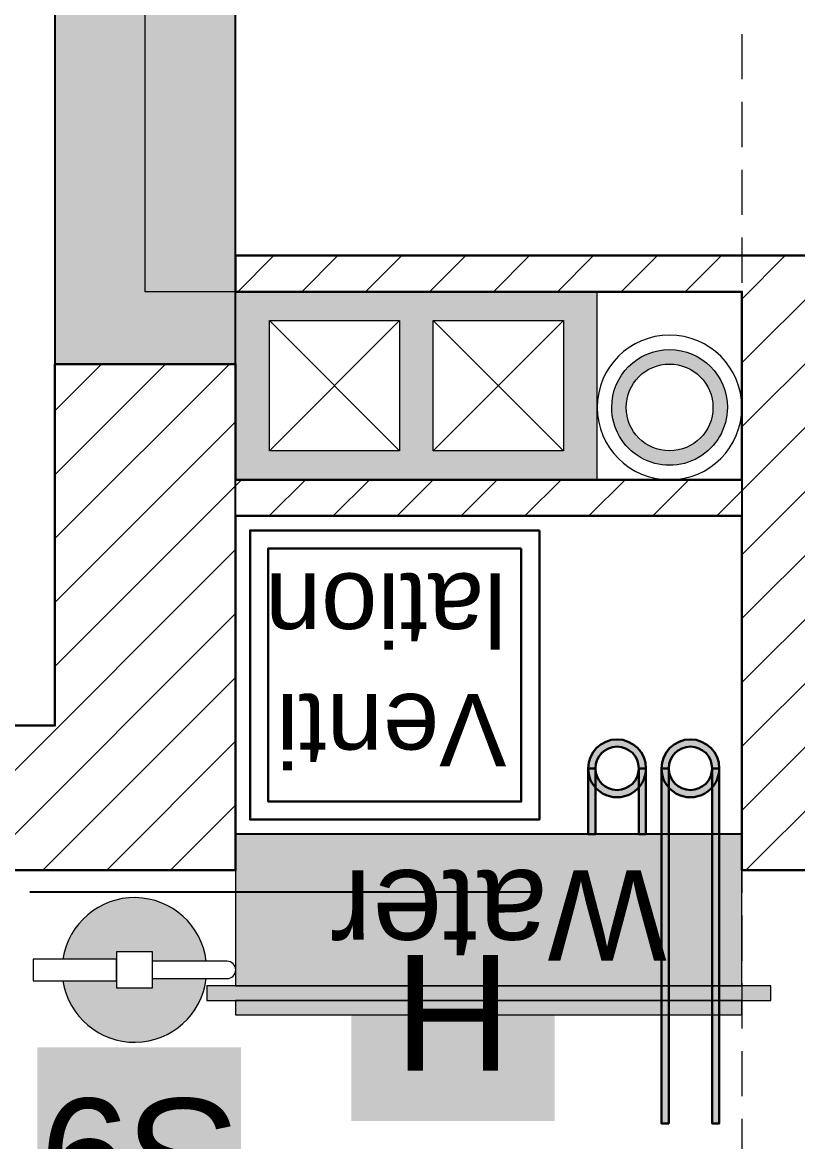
# Model space of a CAD drawing. Header units: centimetres. Extents: x 92587 to 105438, y -55119 to -48334.
# Drawn here: x 95844.6 to 95951.8, y -52669.9 to -52515.1 of the extents above; entities that cross this region are included whole.
import ezdxf

# ---------------------------------------------------------------- set-up
doc = ezdxf.new("R2010")
doc.units = ezdxf.units.CM
doc.header["$LTSCALE"] = 50
doc.header["$MEASUREMENT"] = 0
doc.linetypes.add('CACHE', pattern=[0.375, 0.25, -0.125])
doc.linetypes.add('CONTINU', pattern=[0])
for name, color, linetype, lineweight in [('ARCHITECTE', 252, 'Continuous', 13), ('BETON SUP TRAME', 4, 'CACHE', 5), ('CONSOLE ISOL.', 214, 'Continuous', 15), ('ISOLATION', 252, 'Continuous', 0), ('KASETAT_Pen_No__22', 8, 'Continuous', 50), ('MACONNERIE COUPE', 7, 'Continuous', 30), ('MACONNERIE HACHURE', 253, 'Continuous', 13), ('PERCEMENT', 253, 'Continuous', 20)]:
    doc.layers.add(name, color=color, linetype=linetype, lineweight=lineweight)
for name, color, linetype in [('BETON COUPE', 3, 'CONTINU'), ('BETON TRAME', 252, 'Continuous'), ('BORD', 5, 'Continuous'), ('TEXTE', 7, 'Continuous')]:
    doc.layers.add(name, color=color, linetype=linetype)
doc.layers.add('HYPALON', color=7, linetype='Continuous', true_color=0xffaa00)
doc.layers.add('KASETAT_Pen_No__176', color=7, linetype='Continuous', lineweight=15, true_color=0x93a0c6)
doc.styles.add('RS_TEXT_1.50', font='arial.ttf', dxfattribs={"height": 12.5})

# ---------------------------------------------------------------- blocks, each defined once
blk = doc.blocks.new('A$C63baa0da')
at = {"layer": 'ARCHITECTE', "linetype": 'Continuous', "lineweight": 0, "true_color": 0xed1f24}
for points in [[(-65.87835279954015, -30.09711575884285), (-66.87835279954015, -30.09711575884285), (-66.87835279954015, 18.99996635723073), (-65.87835279954015, 18.99996635723073)], [(-65.87835279954015, -30.09711575884285), (-66.87835279954015, -30.09711575884285), (-66.87835279954015, 18.99996635723073), (-65.87835279954015, 18.99996635723073)], [(-59.87835279954015, -30.09711575884285), (-58.87835279954015, -30.09711575884285), (-58.87835279954015, 18.99996635723073), (-59.87835279954015, 18.99996635723073)], [(-59.87835279954015, -30.09711575884285), (-58.87835279954015, -30.09711575884285), (-58.87835279954015, 18.99996635723073), (-59.87835279954015, 18.99996635723073)]]:
    blk.add_hatch(color=240, dxfattribs=at).paths.add_polyline_path(points)
h = blk.add_hatch(color=240, dxfattribs=at)
edge = h.paths.add_edge_path()
edge.add_ellipse((-62.87835279954015, -30.09711575884285), major_axis=(-2.828427124746253, -2.828427124746253), ratio=0.9999999999999554, start_angle=-45.00000000000131, end_angle=134.9999999999987, ccw=False)
edge.add_ellipse((-62.87835279954015, -30.09711575884285), major_axis=(-2.828427124746253, -2.828427124746253), ratio=0.9999999999999554, start_angle=134.9999999999987, end_angle=314.99999999999875, ccw=False)
edge = h.paths.add_edge_path(flags=0)
edge.add_ellipse((-62.87835279954015, -30.09711575884285), major_axis=(-2.121320343559689, -2.121320343559689), ratio=0.9999999999999566, start_angle=134.9999999999987, end_angle=314.9999999999987)
edge.add_ellipse((-62.87835279954015, -30.09711575884285), major_axis=(-2.121320343559689, -2.121320343559689), ratio=0.9999999999999566, start_angle=314.9999999999988, end_angle=494.9999999999987)
h = blk.add_hatch(color=240, dxfattribs=at)
edge = h.paths.add_edge_path()
edge.add_ellipse((-62.87835279954015, -30.09711575884285), major_axis=(-2.828427124746253, -2.828427124746253), ratio=0.9999999999999554, start_angle=-45.00000000000131, end_angle=134.9999999999987, ccw=False)
edge.add_ellipse((-62.87835279954015, -30.09711575884285), major_axis=(-2.828427124746253, -2.828427124746253), ratio=0.9999999999999554, start_angle=134.9999999999987, end_angle=314.99999999999875, ccw=False)
edge = h.paths.add_edge_path(flags=0)
edge.add_ellipse((-62.87835279954015, -30.09711575884285), major_axis=(-2.121320343559689, -2.121320343559689), ratio=0.9999999999999566, start_angle=134.9999999999987, end_angle=314.9999999999987)
edge.add_ellipse((-62.87835279954015, -30.09711575884285), major_axis=(-2.121320343559689, -2.121320343559689), ratio=0.9999999999999566, start_angle=314.9999999999988, end_angle=494.9999999999987)
at = {"layer": 'KASETAT_Pen_No__176', "linetype": 'Continuous', "lineweight": 0, "true_color": 0x139b48}
for points in [[(0, 4), (-70, 4), (-70, 2), (-74, 2), (-74, 0), (-70, 0), (-70, -21), (0, -21), (0, 0), (4, 0), (4, 2), (0, 2)], [(-55.73699223616859, -30.09711575884285), (-56.73699223616859, -30.09711575884285), (-56.73699223616859, -21), (-55.73699223616859, -21)], [(-49.73699223616859, -30.09711575884285), (-48.73699223616859, -30.09711575884285), (-48.73699223616859, -21), (-49.73699223616859, -21)]]:
    blk.add_hatch(color=114, dxfattribs=at).paths.add_polyline_path(points)
h = blk.add_hatch(color=114, dxfattribs=at)
edge = h.paths.add_edge_path()
edge.add_ellipse((-52.73699223616859, -30.09711575884285), major_axis=(-2.828427124746253, -2.828427124746253), ratio=0.9999999999999554, start_angle=-45.00000000000131, end_angle=134.9999999999987, ccw=False)
edge.add_ellipse((-52.73699223616859, -30.09711575884285), major_axis=(-2.828427124746253, -2.828427124746253), ratio=0.9999999999999554, start_angle=134.9999999999987, end_angle=314.99999999999875, ccw=False)
edge = h.paths.add_edge_path(flags=0)
edge.add_ellipse((-52.73699223616859, -30.09711575884285), major_axis=(-2.121320343559689, -2.121320343559689), ratio=0.9999999999999566, start_angle=134.9999999999987, end_angle=314.9999999999987)
edge.add_ellipse((-52.73699223616859, -30.09711575884285), major_axis=(-2.121320343559689, -2.121320343559689), ratio=0.9999999999999566, start_angle=314.9999999999988, end_angle=494.9999999999987)
at = {"layer": 'KASETAT_Pen_No__22', "color": 32, "linetype": 'Continuous', "lineweight": 0, "true_color": 0xcd6928}
for p, q in [((0, 4), (-70, 4)), ((-70, 4), (-70, 2)), ((0, 2), (0, 4)), ((4, 2), (-74, 2)), ((-74, 2), (-74, 0)), ((-70, 2), (0, 2)), ((4, 0), (4, 2)), ((-74, 0), (4, 0)), ((0, 0), (-70, 0)), ((-70, 0), (-70, -21)), ((0, -21), (0, 0)), ((-70, -21), (0, -21))]:
    blk.add_line(p, q, dxfattribs=at)
at = {"layer": 'MACONNERIE COUPE'}
for points in [[(-65.87835279954015, -30.09711575884285), (-66.87835279954015, -30.09711575884285), (-66.87835279954015, 18.99996635723073), (-65.87835279954015, 18.99996635723073)], [(-65.87835279954015, -30.09711575884285), (-66.87835279954015, -30.09711575884285), (-66.87835279954015, 18.99996635723073), (-65.87835279954015, 18.99996635723073)], [(-59.87835279954015, -30.09711575884285), (-58.87835279954015, -30.09711575884285), (-58.87835279954015, 18.99996635723073), (-59.87835279954015, 18.99996635723073)], [(-59.87835279954015, -30.09711575884285), (-58.87835279954015, -30.09711575884285), (-58.87835279954015, 18.99996635723073), (-59.87835279954015, 18.99996635723073)], [(-55.73699223616859, -30.09711575884285), (-56.73699223616859, -30.09711575884285), (-56.73699223616859, -21), (-55.73699223616859, -21)], [(-55.73699223616859, -30.09711575884285), (-56.73699223616859, -30.09711575884285), (-56.73699223616859, -21), (-55.73699223616859, -21)], [(-49.73699223616859, -30.09711575884285), (-48.73699223616859, -30.09711575884285), (-48.73699223616859, -21), (-49.73699223616859, -21)], [(-49.73699223616859, -30.09711575884285), (-48.73699223616859, -30.09711575884285), (-48.73699223616859, -21), (-49.73699223616859, -21)], [(-42, -63), (-2, -63), (-2, -23), (-42, -23)], [(-39.5, -60.5), (-4.5, -60.5), (-4.5, -25.5), (-39.5, -25.5)]]:
    blk.add_lwpolyline(points, close=True, dxfattribs=at)
at = {"layer": 'MACONNERIE COUPE', "extrusion": (0, 0, -1)}
for centre, start_param, end_param in [((-62.87835279954015, -30.09711575884285), 0.7853981633974705, 3.926990816987264), ((-62.87835279954015, -30.09711575884285), 0.7853981633974705, 3.926990816987264), ((-52.73699223616859, -30.09711575884285), 0.7853981633974705, 3.926990816987264), ((-52.73699223616859, -30.09711575884285), 0.7853981633974705, 3.926990816987264), ((-62.87835279954015, -30.09711575884285), 3.926990816987264, 7.068583470577057), ((-62.87835279954015, -30.09711575884285), 3.926990816987264, 7.068583470577057), ((-52.73699223616859, -30.09711575884285), 3.926990816987264, 7.068583470577057), ((-52.73699223616859, -30.09711575884285), 3.926990816987264, 7.068583470577057)]:
    blk.add_ellipse(centre, major_axis=(-2.828427124746253, -2.828427124746253), ratio=0.9999999999999554, start_param=start_param, end_param=end_param, dxfattribs=at)
at = {"layer": 'MACONNERIE COUPE'}
for centre, start_param, end_param in [((-62.87835279954015, -30.09711575884285), 2.356194490192323, 5.497787143782116), ((-62.87835279954015, -30.09711575884285), 2.356194490192323, 5.497787143782116), ((-52.73699223616859, -30.09711575884285), 2.356194490192323, 5.497787143782116), ((-52.73699223616859, -30.09711575884285), 2.356194490192323, 5.497787143782116), ((-62.87835279954015, -30.09711575884285), 5.497787143782116, 8.639379797371909), ((-62.87835279954015, -30.09711575884285), 5.497787143782116, 8.639379797371909), ((-52.73699223616859, -30.09711575884285), 5.497787143782116, 8.639379797371909), ((-52.73699223616859, -30.09711575884285), 5.497787143782116, 8.639379797371909)]:
    blk.add_ellipse(centre, major_axis=(-2.121320343559689, -2.121320343559689), ratio=0.9999999999999566, start_param=start_param, end_param=end_param, dxfattribs=at)
at = {"layer": 'TEXTE', "attachment_point": 4, "style": 'RS_TEXT_1.50'}
for s, insert, char_height, width in [('Water', (-59.62249789945781, -9.842053306223534), 12.5, 4.547473508864641e-13), ('Venti\\Plation', (-37.45414668330341, -43.78018041417818), 10, 3.637978807091713e-13)]:
    blk.add_mtext(s, dxfattribs=dict(at, insert=insert, char_height=char_height, width=width))

msp = doc.modelspace()

# ---------------------------------------------------------------- hatches: boundary and pattern name
at = {"layer": 'BETON TRAME', "transparency": 33554559}
h = msp.add_hatch(color=256, dxfattribs=at)
h.dxf.hatch_style = 1
h.paths.add_polyline_path([(95944.1108184245, -52797.36229581892), (95979.1108184245, -52797.36229581892), (95979.1108184245, -53447.36233258634), (95944.1108184245, -53447.36233258634), (95944.1108184245, -53272.36231078776), (95484.1108184245, -53272.36231078776), (95484.1108184245, -53447.36233258634), (95449.1108184245, -53447.36233258634), (95449.1108184245, -52797.36229581892), (95484.1108184245, -52797.36229581892), (95484.1108184245, -53232.36231078776), (95694.1108184245, -53232.36231078776), (95694.1108184245, -52902.36231078776), (95734.1108184245, -52902.36231078776), (95734.1108184245, -53232.36231078776), (95944.1108184245, -53232.36231078776)])
h.paths.add_polyline_path([(96814.1108184245, -54122.36231078775), (96814.1108184245, -54072.36231078775), (96679.1108184245, -54072.36231078775), (96679.1108184245, -54122.36231078775)])
h.paths.add_polyline_path([(96079.1108184245, -54122.36231078778), (96079.1108184245, -54072.36231078778), (95944.1108184245, -54072.36231078778), (95944.1108184245, -54122.36231078778)])
h.paths.add_polyline_path([(95484.11080431183, -54122.36231078778), (95484.11080431183, -54072.36231078778), (95349.11080431183, -54072.36231078778), (95349.11080431183, -54122.36231078778)])
h.paths.add_polyline_path([(94749.11060677165, -54122.36230542333), (94749.11060677165, -54072.36230542333), (94614.11060677165, -54072.36230542333), (94614.11060677165, -54122.36230542333)])
h.paths.add_polyline_path([(94749.1108184245, -53447.36233258634), (94749.1108184245, -53397.36233258634), (94614.11081351766, -53397.36233258634), (94614.11081351766, -53447.36233258634)])
h.paths.add_polyline_path([(96814.1108184245, -53447.36234755519), (96814.1108184245, -53397.36234755519), (96679.1108184245, -53397.36234755519), (96679.1108184245, -53447.36234755519)])
h.paths.add_polyline_path([(96814.1108184245, -52847.36231078776), (96814.1108184245, -52797.36231078776), (96679.1108184245, -52797.36231078776), (96679.1108184245, -52847.36231078776)])
h.paths.add_polyline_path([(94749.11083069704, -52847.36229581892), (94749.11083069704, -52797.36229581892), (94614.11082579021, -52797.36229581892), (94614.11082579021, -52847.36229581892)])
h.paths.add_polyline_path([(94749.11105462245, -52107.36230542338), (94749.11105462245, -52057.36230542338), (94614.11060677165, -52057.36230542338), (94614.11060677165, -52107.36230542338)])
h.paths.add_polyline_path([(96679.1108184245, -52057.36231078775), (96679.1108184245, -52107.36231078775), (96814.1108184245, -52107.36231078775), (96814.1108184245, -52057.36231078775)])
h.paths.add_polyline_path([(95984.1108184245, -52107.36231078778), (95984.1108184245, -52057.36231078778), (95874.1108184245, -52057.36231078778), (95874.1108184245, -52107.36231078778)])
h.paths.add_polyline_path([(95554.1108184245, -52107.36231078776), (95554.1108184245, -52057.36231078776), (95444.11083069704, -52057.36231078776), (95444.11083069704, -52107.36231078776)])
h.paths.add_polyline_path([(95579.1108184245, -52057.36231078778), (95554.1108184245, -52057.36231078778), (95554.1108184245, -52562.36231078776), (95579.1108184245, -52562.36231078776)])
h.paths.add_polyline_path([(95874.1108184245, -52057.36231078776), (95849.1108184245, -52057.36231078776), (95849.1108184245, -52562.36231078776), (95874.1108184245, -52562.36231078776)])
at = {"layer": 'HYPALON', "linetype": 'Continuous', "lineweight": 0, "true_color": 0xed1f24}
h = msp.add_hatch(color=240, dxfattribs=at)
edge = h.paths.add_edge_path()
edge.add_ellipse((95860.12233873026, -52646.13790815745), major_axis=(7.071067811866005, 7.071067811866006), ratio=0.9999999999998976, start_angle=-38.10789742065651, end_angle=126.37307344131841, ccw=False)
edge.add_line((95870.05007764706, -52644.93790815745), (95862.62233873026, -52644.93790815745))
edge.add_line((95862.62233873026, -52644.93790815745), (95862.62233873026, -52643.63790815745))
edge.add_line((95862.62233873026, -52643.63790815745), (95857.62233873026, -52643.63790815745))
edge.add_line((95857.62233873026, -52643.63790815745), (95857.62233873026, -52644.63790815745))
edge.add_line((95857.62233873026, -52644.63790815745), (95850.23547876361, -52644.63790815745))
edge = h.paths.add_edge_path()
edge.add_line((95862.62233873026, -52648.63790815745), (95862.62233873026, -52647.33790815745))
edge.add_line((95862.62233873026, -52647.33790815745), (95870.05007764706, -52647.33790815745))
edge.add_ellipse((95860.12233873026, -52646.13790815745), major_axis=(7.071067811866006, -7.071067811866005), ratio=0.9999999999998975, start_angle=233.6269265586816, end_angle=398.1078974206565, ccw=False)
edge.add_line((95850.23547876361, -52647.63790815745), (95857.62233873026, -52647.63790815745))
edge.add_line((95857.62233873026, -52647.63790815745), (95857.62233873026, -52648.63790815745))
edge.add_line((95857.62233873026, -52648.63790815745), (95862.62233873026, -52648.63790815745))
for points in [[(95918.23383197434, -52667.0436874813), (95890.09628297106, -52667.0436874813), (95890.09628297106, -52637.07931739365), (95918.23383197434, -52637.07931739365)], [(95874.83236207985, -52686.79605130992), (95846.69481307657, -52686.79605130992), (95846.69481307657, -52656.83168122227), (95874.83236207985, -52656.83168122227)]]:
    msp.add_hatch(color=240, dxfattribs=at).paths.add_polyline_path(points)
at = {"layer": 'MACONNERIE HACHURE'}
h = msp.add_hatch(dxfattribs=at)
h.set_pattern_fill('ANSI31', color=256, scale=50, style=0)
h.set_pattern_definition([(45, (845.9107958080422, 6550.741707097972), (-4.419417382415921, 4.419417382415922), [])])
h.paths.add_polyline_path([(96464.1108184245, -53567.36231071482), (96464.1108184245, -53736.36231078776), (96392.11081842448, -53736.36231078776), (96392.11081842448, -53757.36231078776), (96414.1108184245, -53757.36231078776), (96414.1108184245, -53762.36231078776), (96234.1108184245, -53762.36231078776), (96234.1108184245, -53750.36231078776), (96284.1108184245, -53750.36231078776), (96284.11081842451, -53577.36231078775), (96306.11081753043, -53577.36231078776), (96306.11081872252, -53589.36231029106), (96296.11081842451, -53589.36231078776), (96296.11081842451, -53750.36231078776), (96387.11081842448, -53750.36231078776), (96387.11081842448, -53731.36231078776), (96444.1108184245, -53731.36231078776), (96444.1108184245, -53589.36231078776), (96388.11081590933, -53589.36230837926), (96388.11081710142, -53577.36231076345), (96452.1108183941, -53577.36231078776), (96452.11081845488, -53567.36231071482)])
h.paths.add_polyline_path([(95894.27748509118, -52902.36231078776), (95944.1108184245, -52902.36231078776), (95944.1108184245, -52942.36231078776), (95894.27748509118, -52942.36231078776)])
h.paths.add_polyline_path([(95734.1108184245, -52902.36231078776), (95774.1108184245, -52902.36231078776), (95774.1108184245, -52942.36231078776), (95734.1108184245, -52942.36231078776)])
h.paths.add_polyline_path([(95874.1108184245, -52547.36223250415), (95964.1108184245, -52547.36223250415), (95964.1108184245, -52607.36231078776), (96117.1108184244, -52607.36231078776), (96117.1108184244, -52547.36231078776), (96129.1108184244, -52547.36231078776), (96129.11081842451, -52667.36229671299), (96109.11081842451, -52667.36229492485), (96109.11081526229, -52632.3623097463), (95944.110817853, -52632.36231078776), (95944.11081842438, -52583.36237173482), (95874.11074163252, -52583.36237173482), (95874.11074163254, -52632.36229827082), (95839.11082877411, -52632.36229827082), (95839.11082877411, -52612.36229827082), (95849.11081842451, -52612.36229827082), (95849.11081842451, -52562.36231078776), (95874.11081663254, -52562.36217323124), (95874.11074163252, -52578.36223250415), (95944.11081813875, -52578.36223250415), (95944.1108184245, -52552.36223250415), (95874.11074163252, -52552.36223250415)])
h.paths.add_polyline_path([(96444.1108184245, -54162.36231078776), (96344.1108184245, -54162.36231078776), (96344.1108184245, -54187.36231078776), (96444.1108184245, -54187.36231078776)])
h.paths.add_polyline_path([(96679.1108184245, -52154.25081786996), (96704.1108184245, -52154.25081786996), (96704.1108184245, -52107.36230542338), (96679.1108184245, -52107.36230542338)])
h.paths.add_polyline_path([(96679.1108184245, -54052.36237970876), (96704.1108184245, -54052.36237970876), (96704.1108184245, -54072.36230542333), (96679.1108184245, -54072.36230542333)])
h.paths.add_polyline_path([(95996.6108184245, -52902.36231078776), (95979.1108184245, -52902.36231078776), (95979.1108184245, -52922.36231078775), (95996.6108184245, -52922.36231078775)])
h.paths.add_polyline_path([(96319.11081757036, -52789.36230747211), (96329.11081807036, -52789.36230897236), (96329.1108189245, -52777.36229575206), (96289.11081909505, -52777.36229559567), (96289.11081909505, -52789.36230933269), (96299.1108184245, -52789.36231045524), (96299.1108184245, -53107.36231078776), (96129.11081842451, -53107.36231078776), (96129.1108184245, -52789.36231168159), (96207.12270427152, -52789.36231742282), (96207.12270427152, -52777.36230312453), (96129.1108184245, -52777.36229604219), (96129.11082545051, -52767.36229730904), (96109.11081275163, -52767.36229432881), (96109.1108152624, -52902.36231078776), (96096.6108184245, -52902.36231078776), (96096.6108184245, -52922.36231078776), (96109.1108184245, -52922.36231078776), (96109.1108184245, -53137.36231078776), (96130.1108184245, -53137.36231078776), (96130.1108184245, -53467.36233716884), (96228.1227037155, -53467.36232824683), (96228.1227037155, -53455.36230711879), (96150.1108184245, -53455.36231469971), (96150.11081842451, -53137.36231078776), (96320.1108184245, -53137.36231078776), (96320.1108184245, -53455.36231478311), (96310.1108184245, -53455.36230679242), (96310.11081708339, -53467.36233258634), (96350.1108184245, -53467.36233258634), (96350.1108184245, -53455.36231078776), (96340.1108184245, -53455.36231078776), (96340.1108184245, -53137.36231078776), (96679.1108181922, -53137.36231078776), (96679.11081865679, -53182.36230810554), (96704.1108173639, -53182.36231078776), (96704.1108194851, -53132.36231078776), (96814.1108102376, -53132.36230520144), (96814.11081187996, -53112.3623110097), (96704.1108194851, -53112.36231287071), (96704.1108173639, -53062.36231346997), (96679.11081865679, -53062.36231346997), (96679.1108181922, -53107.36231078776), (96319.1108184245, -53107.36231078776)])
h.paths.add_polyline_path([(96487.1108184245, -53762.36231078776), (96487.1108184245, -53742.36231078775), (96789.11081105878, -53742.36231078775), (96789.11081105878, -53677.36230321633), (96814.11081105878, -53677.36230321633), (96814.11081105878, -53767.36231078776), (96704.1108184245, -53767.36231078776), (96704.1108184245, -53782.36237970876), (96679.1108184245, -53782.36237970876), (96679.1108184245, -53762.36231078776)])
h.paths.add_polyline_path([(96044.11078714713, -53859.36231078775), (96019.11081842452, -53859.36231078776), (96019.1108184245, -53581.36231078775), (95967.1108184245, -53581.36231078776), (95967.11081936548, -53559.36231086383), (95979.11081936548, -53559.3623105658), (95979.1108184245, -53569.36231078459), (96104.1108184245, -53569.36231078459), (96104.1108184245, -53581.36231078459), (96044.11066484055, -53581.36231078459)])
h.paths.add_polyline_path([(96019.11081842452, -53932.36231078929), (96019.11081842452, -53952.36231078775), (95969.1108184245, -53952.36231078776), (95969.1108184245, -54072.36231078778), (95944.11081842451, -54072.36231078778), (95944.11081842451, -53957.36231029748), (95926.61081838697, -53957.36231029747), (95926.61081907593, -53932.36231093676)])
h.paths.add_polyline_path([(96679.1108184245, -54122.36231168185), (96679.1108184245, -54162.36231078776), (96624.1108184245, -54162.36231078776), (96624.1108184245, -54187.36231078775), (96704.1108184245, -54187.3622982708), (96704.1108184245, -54122.3622991649)])
h.paths.add_polyline_path([(96104.11066484031, -54162.36231078776), (96164.11089491694, -54162.36231078776), (96164.11089491694, -54187.36231078775), (96079.11064606022, -54187.36231078775), (96079.11062728013, -54122.36231078779), (96079.11083253716, -54122.36231078779), (96079.11083253716, -54072.36231346999), (96104.11066484022, -54072.36230810557)])
h.paths.add_polyline_path([(96679.11081796791, -52482.36231078776), (96679.11081888109, -52424.25081786996), (96704.11081842451, -52424.25081484011), (96704.1108184245, -52477.36231078776), (96814.11081105881, -52477.36231078776), (96814.11081105878, -52567.36238608568), (96789.11081800825, -52567.36238847475), (96789.11081800825, -52502.36231078775), (96456.11081990358, -52502.36231078775), (96456.11081990358, -52675.36231064811), (96444.11082035267, -52675.36231064811), (96444.11081970947, -52667.36231078776), (96388.11081590933, -52667.36231197986), (96388.11081590933, -52655.36231078776), (96444.11082035267, -52655.36231078776), (96444.11082035268, -52507.36231078776), (96296.11081842451, -52507.36231078776), (96296.11081842451, -52655.36231213162), (96306.11081872252, -52655.36231213162), (96306.11081872252, -52667.36231213162), (96284.11081842451, -52667.36231213162), (96284.11081842451, -52494.36231078776), (96234.24458535016, -52494.36231078776), (96234.24458535016, -52482.36231078776)])
h.paths.add_polyline_path([(96444.11081867531, -52809.36231078778), (96444.11081867531, -52789.36230933269), (96421.1108160278, -52789.36229800034), (96421.1108160278, -52777.36228426332), (96444.11081990358, -52777.36229559567), (96444.11081843908, -52767.36231212887), (96456.1108195688, -52767.36230944666), (96456.11081999794, -52797.36231078778), (96679.1108184245, -52797.36231078778), (96679.11081842451, -52809.36231078778)], flags=17)
h.paths.add_polyline_path([(96464.11117608487, -53447.36233258634), (96679.11081760493, -53447.36233258634), (96679.11081924406, -53435.36231078776), (96452.1108184245, -53435.36231078776), (96452.1108184245, -53455.362308572), (96442.1108199036, -53455.362308572), (96442.1108199036, -53467.36233258634), (96452.11117756397, -53467.36233258634), (96452.1108184245, -53475.36231318447), (96464.1108184245, -53475.36231318447)])
h.paths.add_polyline_path([(95879.11060595082, -53447.36233717074), (95879.1110308982, -53459.36233717072), (95967.11081665871, -53459.36233946292), (95967.11081665871, -53467.36231318445), (95979.1108184245, -53467.36231318445), (95979.1108184245, -53447.36233717074)])
h.paths.add_polyline_path([(96789.1108184245, -52797.36229581892), (96814.11081105878, -52797.36229581892), (96814.11081105878, -52747.36238728021), (96789.1108184245, -52747.36238728021)])
h.paths.add_polyline_path([(96789.11081105878, -53447.36234755519), (96814.1108184245, -53447.36234755519), (96814.11081842448, -53497.36230321633), (96789.11081119954, -53497.36230321633)])
h.paths.add_polyline_path([(96679.1108184245, -52847.36229581892), (96704.1108184245, -52847.36229581892), (96704.1108184245, -52902.25092030822), (96679.1108184245, -52902.25092030822)], flags=17)
h.paths.add_polyline_path([(96679.1108184245, -53397.36233258634), (96704.1108184245, -53397.36233258634), (96704.1108184245, -53342.47373123419), (96679.1108184245, -53342.47373123419)], flags=17)
h.paths.add_polyline_path([(95533.94415175781, -52902.36231078776), (95484.1108184245, -52902.36231078776), (95484.1108184245, -52942.36231078776), (95533.94415175781, -52942.36231078776)])
h.paths.add_polyline_path([(95694.1108184245, -52902.36231078776), (95654.1108184245, -52902.36231078776), (95654.1108184245, -52942.36231078776), (95694.1108184245, -52942.36231078776)])
h.paths.add_polyline_path([(95849.1108184245, -52082.36231078778), (95829.11081797746, -52082.36231078778), (95829.11081797746, -52057.36231078776), (95849.1108184245, -52057.36231078776)])
h.paths.add_polyline_path([(96164.11064509164, -52082.36231696499), (96164.11064702879, -52057.36231702253), (95984.1108184245, -52057.36230715393), (95984.1108184245, -52082.36230721149)])
h.paths.add_polyline_path([(95554.1108184245, -52547.36223250415), (95464.1108184245, -52547.36223250415), (95464.1108184245, -52607.36231078776), (95311.1108184246, -52607.36231078776), (95311.1108184246, -52547.36231078776), (95299.1108184246, -52547.36231078776), (95299.11081842448, -52667.36229671299), (95319.11081842448, -52667.36229492485), (95319.1108215867, -52632.3623097463), (95484.11081899599, -52632.36231078776), (95484.11081842461, -52583.36237173482), (95554.1108184245, -52583.36237173482), (95554.11089521645, -52632.36229827082), (95739.11082877411, -52632.36229827082), (95739.11082877411, -52612.36229827082), (95579.11081842448, -52612.36229827082), (95579.11081842448, -52562.36231078776), (95554.11074521644, -52562.36217323154), (95554.1108184245, -52578.36223250415), (95484.11081842455, -52578.36223250415), (95484.1108184245, -52552.36223250415), (95554.11089521646, -52552.36223250415)])
h.paths.add_polyline_path([(94984.1108184245, -54162.36231078776), (95084.1108184245, -54162.36231078776), (95084.1108184245, -54187.36231078776), (94984.1108184245, -54187.36231078776)])
h.paths.add_polyline_path([(94749.1108184245, -52154.25081786996), (94724.1108184245, -52154.25081786996), (94724.1108184245, -52107.36230542338), (94749.1108184245, -52107.36230542338)])
h.paths.add_polyline_path([(94749.1108184245, -54052.36237970876), (94724.1108184245, -54052.36237970876), (94724.1108184245, -54072.36230542333), (94749.1108184245, -54072.36230542333)])
h.paths.add_polyline_path([(95431.6108184245, -52902.36231078776), (95449.1108184245, -52902.36231078776), (95449.1108184245, -52922.36231078775), (95431.6108184245, -52922.36231078775)])
h.paths.add_polyline_path([(95729.1108184245, -53932.36231078776), (95746.6108184245, -53932.36231078776), (95746.61081842448, -53957.36231064751), (95729.1108184245, -53957.36231064751), (95729.11081842448, -54122.36231078776), (95699.1108184245, -54122.36231078776), (95699.1108184245, -53957.36231078776), (95681.4994224011, -53957.36230989269), (95681.4994224011, -53932.36231078775), (95699.1108184245, -53932.36231078776), (95699.1108184245, -53459.36233208512), (95631.11081856108, -53459.36233205884), (95631.11081828791, -53447.36233717074), (95699.1108184245, -53447.36233717074), (95699.1108184245, -53272.36231078776), (95729.1108184245, -53272.36230125101), (95729.11081845626, -53447.36233749165), (95797.11123913957, -53447.36233684982), (95797.11039770943, -53459.36233208512), (95729.1108184245, -53459.36233208512)])
h.paths.add_polyline_path([(95109.11081927863, -52789.36230747211), (95099.11081877863, -52789.36230897236), (95099.11081792449, -52777.36229575206), (95139.11081775394, -52777.36229559567), (95139.11081775394, -52789.36230933269), (95129.1108184245, -52789.36231045524), (95129.1108184245, -53107.36231078776), (95299.11081842448, -53107.36231078776), (95299.1108184245, -52789.36231168159), (95221.09893257747, -52789.36231742282), (95221.09893257747, -52777.36230312453), (95299.1108184245, -52777.36229604219), (95299.11081139848, -52767.36229730904), (95319.11082409736, -52767.36229432881), (95319.1108215866, -52902.36231078776), (95331.6108184245, -52902.36231078776), (95331.6108184245, -52922.36231078776), (95319.1108184245, -52922.36231078776), (95319.1108184245, -53137.36231078776), (95298.1108184245, -53137.36231078776), (95298.1108184245, -53467.36233716884), (95200.09893313349, -53467.36231641546), (95200.09893313349, -53455.36229528741), (95278.1108184245, -53455.36231469971), (95278.11081842448, -53137.36231078776), (95108.1108184245, -53137.36231078776), (95108.1108184245, -53455.36231478311), (95118.1108184245, -53455.36230679242), (95118.1108197656, -53467.36233258634), (95078.1108184245, -53467.36233258634), (95078.1108184245, -53455.36231078776), (95088.1108184245, -53455.36231078776), (95088.1108184245, -53137.36231078776), (94749.11081865679, -53137.36231078776), (94749.1108181922, -53182.36230810554), (94724.1108194851, -53182.36231078776), (94724.1108173639, -53132.36231078776), (94614.11082661139, -53132.36230520144), (94614.11082496903, -53112.3623110097), (94724.1108173639, -53112.36231287071), (94724.1108194851, -53062.36231346997), (94749.1108181922, -53062.36231346997), (94749.11081865679, -53107.36231078776), (95109.1108184245, -53107.36231078776)])
h.paths.add_polyline_path([(94964.1108184245, -53736.36231078776), (95036.11081842451, -53736.36231078776), (95036.11081842451, -53757.36231078776), (95014.1108184245, -53757.36231078776), (95014.1108184245, -53762.36231078776), (95194.1108184245, -53762.36231078776), (95194.1108184245, -53750.36231078776), (95144.1108184245, -53750.36231078776), (95144.11081842448, -53577.36231078775), (95122.11081931856, -53577.36231078776), (95122.11081812647, -53589.36231029106), (95132.11081842448, -53589.36231078776), (95132.11081842448, -53750.36231078776), (95041.11081842451, -53750.36231078776), (95041.11081842451, -53731.36231078776), (94984.1108184245, -53731.36231078776), (94984.1108184245, -53589.36231078776), (95040.11082093966, -53589.36230837926), (95040.11081974757, -53577.36231076345), (94976.1108184549, -53577.36231078776), (94976.11081839411, -53567.36231071482), (94964.1108184245, -53567.36231071482)])
h.paths.add_polyline_path([(94941.1108184245, -53762.36231078776), (94941.1108184245, -53742.36231078775), (94639.1108184245, -53742.36231078775), (94639.1108184245, -53677.36230321633), (94614.11082579021, -53677.36230321633), (94614.11082579021, -53767.36231078776), (94724.1108184245, -53767.36231078776), (94724.1108184245, -53782.36237970876), (94749.1108184245, -53782.36237970876), (94749.1108184245, -53762.36231078776)])
h.paths.add_polyline_path([(95384.11084970186, -53859.36231078775), (95409.11081842447, -53859.36231078776), (95409.1108184245, -53581.36231078775), (95461.1108184245, -53581.36231078776), (95461.11081748351, -53559.36231086383), (95449.11081748351, -53559.3623105658), (95449.1108184245, -53569.36231078459), (95324.1108184245, -53569.36231078459), (95324.1108184245, -53581.36231078459), (95384.11097200844, -53581.36231078459)])
h.paths.add_polyline_path([(95409.11081842447, -53932.36231078929), (95409.11081842447, -53952.36231078775), (95459.1108184245, -53952.36231078776), (95459.1108184245, -54072.36231078778), (95484.11081842448, -54072.36231078778), (95484.11081842448, -53957.36231029748), (95501.61081885874, -53957.36231029747), (95501.61081816978, -53932.36231093676)])
h.paths.add_polyline_path([(94749.1108184245, -54122.36231168185), (94749.1108184245, -54162.36231078776), (94804.1108184245, -54162.36231078776), (94804.1108184245, -54187.36231078775), (94724.1108184245, -54187.3622982708), (94724.1108184245, -54122.3622991649)])
h.paths.add_polyline_path([(95324.11097200868, -54162.36231078776), (95264.11074193205, -54162.36231078776), (95264.11074193205, -54187.36231078775), (95349.11099078877, -54187.36231078775), (95349.11100956886, -54122.36231078779), (95349.11080431183, -54122.36231078779), (95349.11080431183, -54072.36231346999), (95324.11097200877, -54072.36230810557)])
h.paths.add_polyline_path([(96679.1108184245, -52082.36231078778), (96624.1108184245, -52082.36231078778), (96624.1108184245, -52057.36231078776), (96679.1108184245, -52057.36231078775)])
h.paths.add_polyline_path([(96444.11064412307, -52082.36231436406), (96444.11064606022, -52057.3623144216), (96344.11064509164, -52057.36230975487), (96344.11064509164, -52082.36230981242)])
h.paths.add_polyline_path([(95729.11081797746, -52082.36231078778), (95579.11081842448, -52082.36231078778), (95579.11081842448, -52057.36231078776), (95729.11081797746, -52057.36231078776)])
h.paths.add_polyline_path([(95444.11083069704, -52082.36231078778), (94749.11105462245, -52082.36231078778), (94749.11105462245, -52057.36231078776), (95444.11083069704, -52057.36231078776)])
h.paths.add_polyline_path([(94749.11081888108, -52482.36231078776), (94749.1108179679, -52424.25081786996), (94724.11081842448, -52424.25081484011), (94724.1108184245, -52477.36231078776), (94614.11082579018, -52477.36231078776), (94614.11082579021, -52567.36238608568), (94639.11081884074, -52567.36238847475), (94639.11081884074, -52502.36231078775), (94972.11081694541, -52502.36231078775), (94972.11081694541, -52675.36231064811), (94984.11081649632, -52675.36231064811), (94984.11081713952, -52667.36231078776), (95040.11082093966, -52667.36231197986), (95040.11082093966, -52655.36231078776), (94984.11081649632, -52655.36231078776), (94984.11081649631, -52507.36231078776), (95132.11081842448, -52507.36231078776), (95132.11081842448, -52655.36231213162), (95122.11081812647, -52655.36231213162), (95122.11081812647, -52667.36231213162), (95144.11081842448, -52667.36231213162), (95144.11081842448, -52494.36231078776), (95193.97705149883, -52494.36231078776), (95193.97705149883, -52482.36231078776)])
h.paths.add_polyline_path([(94984.11081817368, -52809.36231078778), (94984.11081817368, -52789.36230933269), (95007.1108208212, -52789.36229800034), (95007.1108208212, -52777.36228426332), (94984.11081694541, -52777.36229559567), (94984.11081840991, -52767.36231212887), (94972.11081728019, -52767.36230944666), (94972.11081685105, -52797.36231078778), (94749.1108184245, -52797.36231078778), (94749.11081842448, -52809.36231078778)], flags=17)
h.paths.add_polyline_path([(94964.11046076412, -53447.36233258634), (94749.11081924406, -53447.36233258634), (94749.11081760493, -53435.36231078776), (94976.1108184245, -53435.36231078776), (94976.1108184245, -53455.362308572), (94986.1108169454, -53455.362308572), (94986.1108169454, -53467.36233258634), (94976.11045928502, -53467.36233258634), (94976.1108184245, -53475.36231318447), (94964.1108184245, -53475.36231318447)])
h.paths.add_polyline_path([(95549.11103089817, -53447.36233717074), (95549.11060595079, -53459.36233717072), (95461.11082019028, -53459.36233946292), (95461.11082019028, -53467.36231318445), (95449.1108184245, -53467.36231318445), (95449.1108184245, -53447.36233717074)])
h.paths.add_polyline_path([(94639.1108184245, -52797.36229581892), (94614.11082579021, -52797.36229581892), (94614.11082579021, -52747.36238728021), (94639.1108184245, -52747.36238728021)])
h.paths.add_polyline_path([(94639.1108184245, -53447.36233258634), (94614.1108213712, -53447.36233258634), (94614.11082579021, -53497.36230321633), (94639.1108184245, -53497.36230321633)])
h.paths.add_polyline_path([(94749.1108184245, -52847.36229581892), (94724.1108184245, -52847.36229581892), (94724.1108184245, -52902.25092030822), (94749.1108184245, -52902.25092030822)], flags=17)
h.paths.add_polyline_path([(94749.1108184245, -53397.36233258634), (94724.1108184245, -53397.36233258634), (94724.1108184245, -53342.47373123419), (94749.1108184245, -53342.47373123419)], flags=17)
at = {"layer": 'PERCEMENT', "linetype": 'Continuous', "lineweight": 0}
h = msp.add_hatch(color=256, dxfattribs=at)
h.paths.add_polyline_path([(95924.11074163254, -52552.36223250415), (95874.11074163254, -52552.36223250415), (95874.11074163254, -52578.36223250415), (95924.11074163254, -52578.36223250415)])
h.paths.add_polyline_path([(95919.44407496587, -52556.36223250415), (95919.44407496587, -52574.36223250415), (95901.44407496587, -52574.36223250415), (95901.44407496587, -52556.36223250415)], flags=0)
h.paths.add_polyline_path([(95896.77740829921, -52556.36223250415), (95896.77740829921, -52574.36223250415), (95878.77740829921, -52574.36223250415), (95878.77740829921, -52556.36223250415)], flags=0)
h = msp.add_hatch(color=256, dxfattribs=at)
edge = h.paths.add_edge_path()
edge.add_ellipse((95934.1108184245, -52568.36223250415), major_axis=(5.656854249492506, 5.656854249492506), ratio=0.9999999999999554, start_angle=-45.00000000000131, end_angle=134.9999999999987, ccw=False)
edge.add_ellipse((95934.1108184245, -52568.36223250415), major_axis=(5.656854249492506, 5.656854249492506), ratio=0.9999999999999554, start_angle=134.9999999999987, end_angle=314.99999999999875, ccw=False)
edge = h.paths.add_edge_path(flags=0)
edge.add_ellipse((95934.1108184245, -52568.36223250415), major_axis=(4.242640687119378, 4.242640687119378), ratio=0.9999999999999566, start_angle=134.9999999999987, end_angle=314.9999999999987)
edge.add_ellipse((95934.1108184245, -52568.36223250415), major_axis=(4.242640687119378, 4.242640687119378), ratio=0.9999999999999566, start_angle=314.9999999999988, end_angle=494.9999999999987)

# ---------------------------------------------------------------- linework, layer by layer
at = {"layer": 'BETON COUPE'}
msp.add_lwpolyline([(95874.1108184245, -52057.36231078776), (95849.1108184245, -52057.36231078776), (95849.1108184245, -52562.36231078776), (95874.1108184245, -52562.36231078776)], close=True, dxfattribs=at)
at = {"layer": 'BETON SUP TRAME', "lineweight": 5, "ltscale": 0.5}
msp.add_lwpolyline([(95944.1108184245, -54122.36231078778), (96014.1108184245, -54122.36231078778), (96014.1108184245, -52057.36231750347), (95944.1108184245, -52057.36231750347)], close=True, dxfattribs=at)
at = {"layer": 'BORD'}
msp.add_lwpolyline([(95944.1108184245, -52627.36229827082), (95874.11074163252, -52627.36229827082), (95874.11074163252, -52552.36223250415), (95944.1108184245, -52552.36223250415)], close=True, dxfattribs=at)
at = {"layer": 'CONSOLE ISOL.'}
for points in [[(95449.1108184245, -53272.36231078776), (95979.1108184245, -53272.36231078776), (95979.1108184245, -52902.36231078775), (96109.11080650354, -52902.36231078775), (96109.11080364506, -52632.3623097463), (95944.11074877057, -52632.3623097463), (95944.1108184245, -52552.36223250415), (95874.11074163252, -52552.36223250415), (95874.11074163252, -52057.36231078776), (95554.1108184245, -52057.36231078776), (95554.11089521645, -52552.36223155666), (95484.1108184245, -52552.36223155666), (95484.1108184245, -52632.36231078776), (95319.11083320393, -52632.3623097463), (95319.11083320393, -52902.36231078776), (95449.1108184245, -52902.36231078776)], [(96119.1108184245, -52902.36231078778), (96109.11080578034, -52902.36231078778), (96109.11080364506, -52632.3623097463), (95944.110817853, -52632.36231078776), (95944.1108184245, -52552.36223250415), (95861.61074163252, -52552.36223250415), (95861.61074163252, -52057.36231078776), (96814.1094633498, -52057.36231078776), (96814.11103007734, -52122.36237970878), (96914.1108184245, -52122.36230542339), (96914.11081842447, -52462.36231078776), (96814.11081105878, -52462.36231078776), (96814.11081105878, -53122.36230810557), (96119.1108184245, -53122.36230810557)]]:
    msp.add_lwpolyline(points, close=True, dxfattribs=at)
at = {"layer": 'HYPALON'}
msp.add_line((95845.63170433088, -52635.36228838672), (95915.63170433088, -52635.36228838672), dxfattribs=at)
at = {"layer": 'HYPALON', "color": 240, "linetype": 'Continuous', "lineweight": 0, "true_color": 0xed1f24}
for p, q in [((95862.62233873026, -52643.63790815745), (95857.62233873026, -52643.63790815745)), ((95857.62233873026, -52643.63790815745), (95857.62233873026, -52648.63790815745)), ((95862.62233873026, -52648.63790815745), (95862.62233873026, -52643.63790815745)), ((95857.62233873026, -52644.63790815745), (95846.12233873026, -52644.63790815745)), ((95846.12233873026, -52644.63790815745), (95846.12233873026, -52647.63790815745)), ((95857.62233873026, -52647.63790815745), (95857.62233873026, -52644.63790815745)), ((95872.92233873025, -52644.93790815745), (95862.62233873026, -52644.93790815745)), ((95862.62233873026, -52647.33790815745), (95872.92233873025, -52647.33790815745)), ((95846.12233873026, -52647.63790815745), (95857.62233873026, -52647.63790815745)), ((95857.62233873026, -52648.63790815745), (95862.62233873026, -52648.63790815745))]:
    msp.add_line(p, q, dxfattribs=at)
for centre, major_axis, ratio, start_param, end_param in [((95860.12233873026, -52646.13790815745), (7.071067811866001, 7.071067811866008), 0.9999999999998976, -0.6651082810027114, 2.205626217415607), ((95872.92233873025, -52646.13790815745), (0.8485281374240153, -0.8485281374240143), 0.9999999999996283, 5.497787143781952, 8.639379797371745), ((95860.12233873026, -52646.13790815745), (7.071067811866008, -7.071067811866001), 0.9999999999998975, 4.077559089763978, 6.948293588182297)]:
    msp.add_ellipse(centre, major_axis=major_axis, ratio=ratio, start_param=start_param, end_param=end_param, dxfattribs=at)
at = {"layer": 'MACONNERIE COUPE'}
msp.add_lwpolyline([(95874.1108184245, -52547.36223250415), (95964.1108184245, -52547.36223250415), (95964.1108184245, -52607.36231078776), (96117.1108184244, -52607.36231078776), (96117.1108184244, -52547.36231078776), (96129.1108184244, -52547.36231078776), (96129.11081842451, -52667.36229671299), (96109.11081842451, -52667.36229492485), (96109.11081526229, -52632.3623097463), (95944.110817853, -52632.36231078776), (95944.11081842438, -52583.36237173482), (95874.11074163252, -52583.36237173482), (95874.11074163254, -52632.36229827082), (95839.11082877411, -52632.36229827082), (95839.11082877411, -52612.36229827082), (95849.11081842451, -52612.36229827082), (95849.11081842451, -52562.36231078776), (95874.11081663254, -52562.36217323124), (95874.11074163252, -52578.36223250415), (95944.11081813875, -52578.36223250415), (95944.1108184245, -52552.36223250415), (95874.11074163252, -52552.36223250415)], close=True, dxfattribs=at)
at = {"layer": 'PERCEMENT', "linetype": 'Continuous', "lineweight": 13}
for p, q in [((95924.11074163254, -52552.36223250415), (95874.11074163254, -52552.36223250415)), ((95874.11074163254, -52578.36223250415), (95874.11074163254, -52552.36223250415)), ((95924.11074163254, -52578.36223250415), (95924.11074163254, -52552.36223250415)), ((95878.77740829921, -52574.36223250415), (95878.77740829921, -52556.36223250415)), ((95878.77740829921, -52556.36223250415), (95896.77740829921, -52556.36223250415)), ((95896.77740829921, -52556.36223250415), (95878.77740829921, -52574.36223250415)), ((95896.77740829921, -52574.36223250415), (95878.77740829921, -52556.36223250415)), ((95896.77740829921, -52556.36223250415), (95896.77740829921, -52574.36223250415)), ((95901.44407496587, -52574.36223250415), (95901.44407496587, -52556.36223250415)), ((95901.44407496587, -52556.36223250415), (95919.44407496587, -52556.36223250415)), ((95919.44407496587, -52556.36223250415), (95901.44407496587, -52574.36223250415)), ((95919.44407496587, -52574.36223250415), (95901.44407496587, -52556.36223250415)), ((95919.44407496587, -52556.36223250415), (95919.44407496587, -52574.36223250415)), ((95896.77740829921, -52574.36223250415), (95878.77740829921, -52574.36223250415)), ((95919.44407496587, -52574.36223250415), (95901.44407496587, -52574.36223250415)), ((95874.11074163254, -52578.36223250415), (95924.11074163254, -52578.36223250415))]:
    msp.add_line(p, q, dxfattribs=at)
at = {"layer": 'PERCEMENT', "linetype": 'Continuous', "lineweight": 20, "extrusion": (0, 0, -1)}
for major_axis, ratio, start_param, end_param in [((7.07106781186569, 7.07106781186569), 0.9999999999999384, 3.926990816987272, 10.21017612416686), ((5.656854249492506, 5.656854249492506), 0.9999999999999554, 3.926990816987264, 7.068583470577057), ((-4.242640687119378, 4.242640687119378), 0.9999999999999566, 5.497787143782117, 8.639379797371909), ((5.656854249492506, 5.656854249492506), 0.9999999999999554, 0.7853981633974705, 3.926990816987264), ((-4.242640687119378, 4.242640687119378), 0.9999999999999566, 2.356194490192323, 5.497787143782116)]:
    msp.add_ellipse((95934.1108184245, -52568.36223250415), major_axis=major_axis, ratio=ratio, start_param=start_param, end_param=end_param, dxfattribs=at)

# ---------------------------------------------------------------- block references
at = {"layer": 'ISOLATION', "ltscale": 0.5, "rotation": 180}
msp.add_blockref('A$C63baa0da', (95874.11084965624, -52648.36229155505), dxfattribs=at)

# ---------------------------------------------------------------- texts
at = {"layer": 'HYPALON', "color": 7, "char_height": 16, "width": 185.0559961771141, "attachment_point": 5, "rotation": 179.9999999997994, "style": 'RS_TEXT_1.50'}
for s, insert in [('H', (95904.16505747271, -52652.06150243748)), ('S9', (95860.76358757823, -52671.81386626609))]:
    msp.add_mtext(s, dxfattribs=dict(at, insert=insert))

doc.saveas('drawing.dxf')
